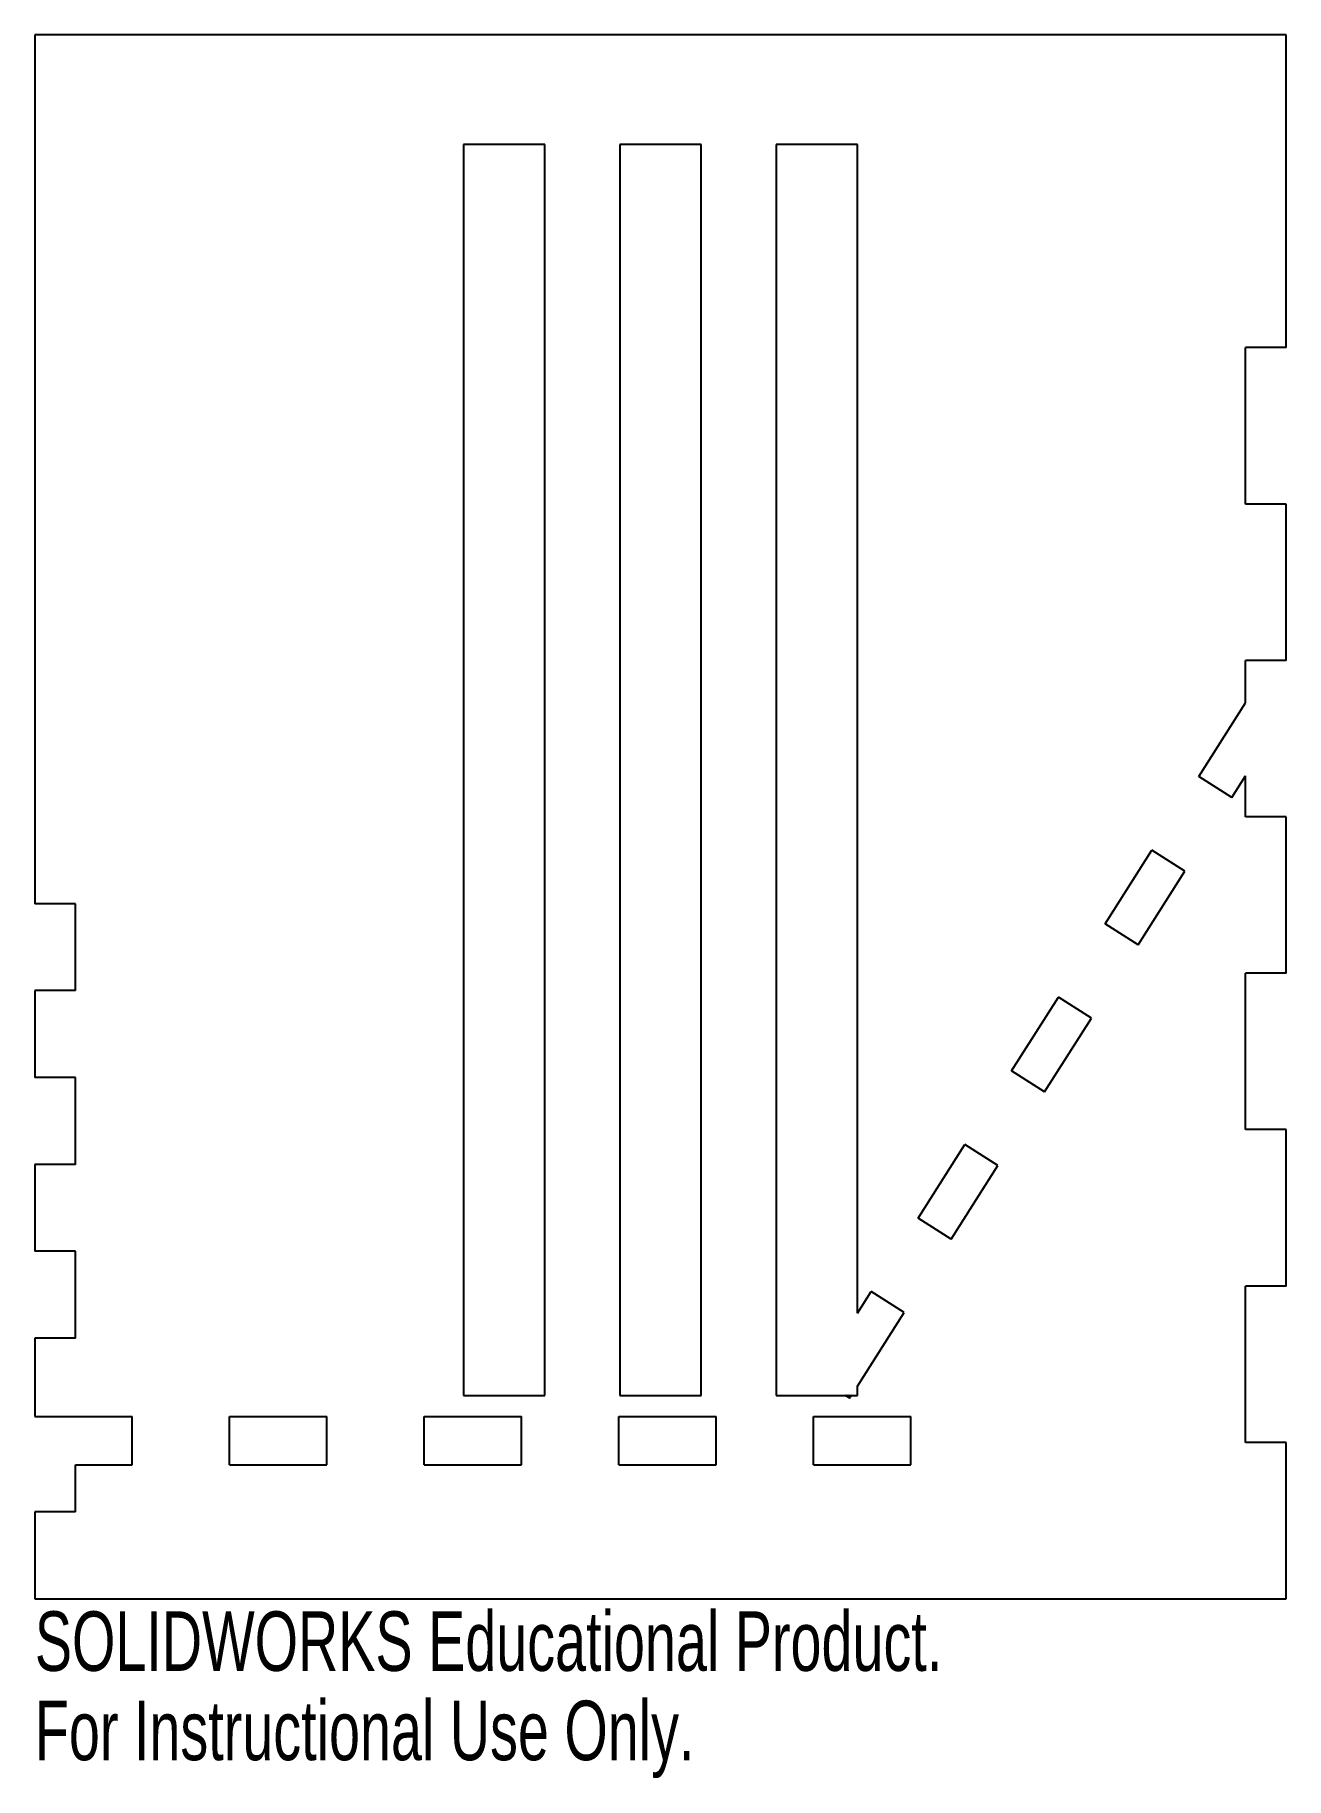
# Model space of a CAD drawing. Header units: inches. Extents: x -0.4 to 3.6, y 2.65 to 8.23.
import ezdxf

# ---------------------------------------------------------------- set-up
doc = ezdxf.new("R2010")
doc.units = ezdxf.units.IN
doc.header["$MEASUREMENT"] = 0
doc.styles.add('SLDTEXTSTYLE0', font='TXT', dxfattribs={"width": 0.7})

msp = doc.modelspace()

# ---------------------------------------------------------------- linework, layer by layer
at = {"color": 7, "linetype": 'Continuous', "lineweight": 25}
for p, q in [((3.604, 8.2273), (-0.396, 8.2273)), ((-0.396, 8.2273), (-0.396, 5.4495)), ((3.604, 7.2273), (3.604, 8.2273)), ((1.234, 7.8773), (0.974, 7.8773)), ((0.974, 7.8773), (0.974, 3.8773)), ((1.234, 3.8773), (1.234, 7.8773)), ((1.734, 7.8773), (1.474, 7.8773)), ((1.474, 7.8773), (1.474, 3.8773)), ((1.734, 3.8773), (1.734, 7.8773)), ((1.974, 7.8773), (1.974, 3.8773)), ((2.234, 7.8773), (1.974, 7.8773)), ((2.234, 4.14), (2.234, 7.8773)), ((3.474, 6.7273), (3.474, 7.2273)), ((3.604, 7.2273), (3.474, 7.2273)), ((3.604, 6.7273), (3.474, 6.7273)), ((3.604, 6.2273), (3.604, 6.7273)), ((3.474, 6.0913), (3.474, 6.2273)), ((3.604, 6.2273), (3.474, 6.2273)), ((3.3245, 5.8561), (3.474, 6.0913)), ((3.43, 5.789), (3.3245, 5.8561)), ((3.43, 5.789), (3.474, 5.8583)), ((3.474, 5.7273), (3.474, 5.8583)), ((3.604, 5.7273), (3.474, 5.7273)), ((3.604, 5.2273), (3.604, 5.7273)), ((3.0255, 5.3856), (3.175, 5.6208)), ((3.2805, 5.5538), (3.175, 5.6208)), ((3.131, 5.3185), (3.2805, 5.5538)), ((-0.266, 5.4495), (-0.396, 5.4495)), ((-0.266, 5.1717), (-0.266, 5.4495)), ((3.131, 5.3185), (3.0255, 5.3856)), ((3.474, 4.7273), (3.474, 5.2273)), ((3.604, 5.2273), (3.474, 5.2273)), ((-0.266, 5.1717), (-0.396, 5.1717)), ((-0.396, 5.1717), (-0.396, 4.894)), ((2.7265, 4.9151), (2.876, 5.1503)), ((2.9815, 5.0833), (2.876, 5.1503)), ((2.832, 4.848), (2.9815, 5.0833)), ((2.832, 4.848), (2.7265, 4.9151)), ((-0.266, 4.894), (-0.396, 4.894)), ((-0.266, 4.6162), (-0.266, 4.894)), ((3.604, 4.7273), (3.474, 4.7273)), ((3.604, 4.2273), (3.604, 4.7273)), ((2.4275, 4.4445), (2.577, 4.6798)), ((2.6825, 4.6128), (2.577, 4.6798)), ((-0.266, 4.6162), (-0.396, 4.6162)), ((-0.396, 4.6162), (-0.396, 4.3384)), ((2.533, 4.3775), (2.6825, 4.6128)), ((2.533, 4.3775), (2.4275, 4.4445)), ((-0.266, 4.3384), (-0.396, 4.3384)), ((-0.266, 4.0606), (-0.266, 4.3384)), ((2.234, 4.14), (2.278, 4.2093)), ((2.3835, 4.1422), (2.278, 4.2093)), ((3.474, 3.7273), (3.474, 4.2273)), ((3.604, 4.2273), (3.474, 4.2273)), ((2.234, 3.907), (2.3835, 4.1422)), ((-0.266, 4.0606), (-0.396, 4.0606)), ((-0.396, 4.0606), (-0.396, 3.8098)), ((2.234, 3.8773), (2.234, 3.907)), ((0.974, 3.8773), (1.234, 3.8773)), ((1.474, 3.8773), (1.734, 3.8773)), ((1.974, 3.8773), (2.1956, 3.8773)), ((2.2095, 3.8684), (2.1956, 3.8773)), ((2.1978, 3.8773), (2.2, 3.8773)), ((2.2102, 3.8694), (2.1978, 3.8773)), ((2.2108, 3.8704), (2.2, 3.8773)), ((2.2021, 3.8773), (2.2043, 3.8773)), ((2.2114, 3.8714), (2.2021, 3.8773)), ((2.212, 3.8724), (2.2043, 3.8773)), ((2.2065, 3.8773), (2.2086, 3.8773)), ((2.2127, 3.8734), (2.2065, 3.8773)), ((2.2133, 3.8743), (2.2086, 3.8773)), ((2.2095, 3.8684), (2.2102, 3.8694)), ((2.2108, 3.8773), (2.213, 3.8773)), ((2.2139, 3.8753), (2.2108, 3.8773)), ((2.2108, 3.8704), (2.2114, 3.8714)), ((2.212, 3.8724), (2.2127, 3.8734)), ((2.2145, 3.8763), (2.213, 3.8773)), ((2.2133, 3.8743), (2.2139, 3.8753)), ((2.2145, 3.8763), (2.2152, 3.8773)), ((2.2152, 3.8773), (2.234, 3.8773)), ((-0.396, 3.8098), (-0.0848, 3.8098)), ((-0.0848, 3.6558), (-0.0848, 3.8098)), ((0.2263, 3.6558), (0.2263, 3.8098)), ((0.2263, 3.8098), (0.5374, 3.8098)), ((0.5374, 3.6558), (0.5374, 3.8098)), ((0.8485, 3.6558), (0.8485, 3.8098)), ((0.8485, 3.8098), (1.1596, 3.8098)), ((1.1596, 3.6558), (1.1596, 3.8098)), ((1.4707, 3.6558), (1.4707, 3.8098)), ((1.4707, 3.8098), (1.7818, 3.8098)), ((1.7818, 3.6558), (1.7818, 3.8098)), ((2.0929, 3.6558), (2.0929, 3.8098)), ((2.0929, 3.8098), (2.404, 3.8098)), ((2.404, 3.6558), (2.404, 3.8098)), ((3.604, 3.7273), (3.474, 3.7273)), ((3.604, 3.2273), (3.604, 3.7273)), ((-0.266, 3.6558), (-0.0848, 3.6558)), ((-0.266, 3.5051), (-0.266, 3.6558)), ((0.2263, 3.6558), (0.5374, 3.6558)), ((0.8485, 3.6558), (1.1596, 3.6558)), ((1.4707, 3.6558), (1.7818, 3.6558)), ((2.0929, 3.6558), (2.404, 3.6558)), ((-0.266, 3.5051), (-0.396, 3.5051)), ((-0.396, 3.5051), (-0.396, 3.2273)), ((-0.396, 3.2273), (3.604, 3.2273))]:
    msp.add_line(p, q, dxfattribs=at)

# ---------------------------------------------------------------- texts
at = {"color": 7, "linetype": 'Continuous', "char_height": 0.1903, "attachment_point": 1, "style": 'SLDTEXTSTYLE0'}
for s, insert in [('SOLIDWORKS Educational Product.', (-0.396, 3.1872)), ('For Instructional Use Only.', (-0.396, 2.9017))]:
    msp.add_mtext(s, dxfattribs=dict(at, insert=insert))

doc.saveas('drawing.dxf')
